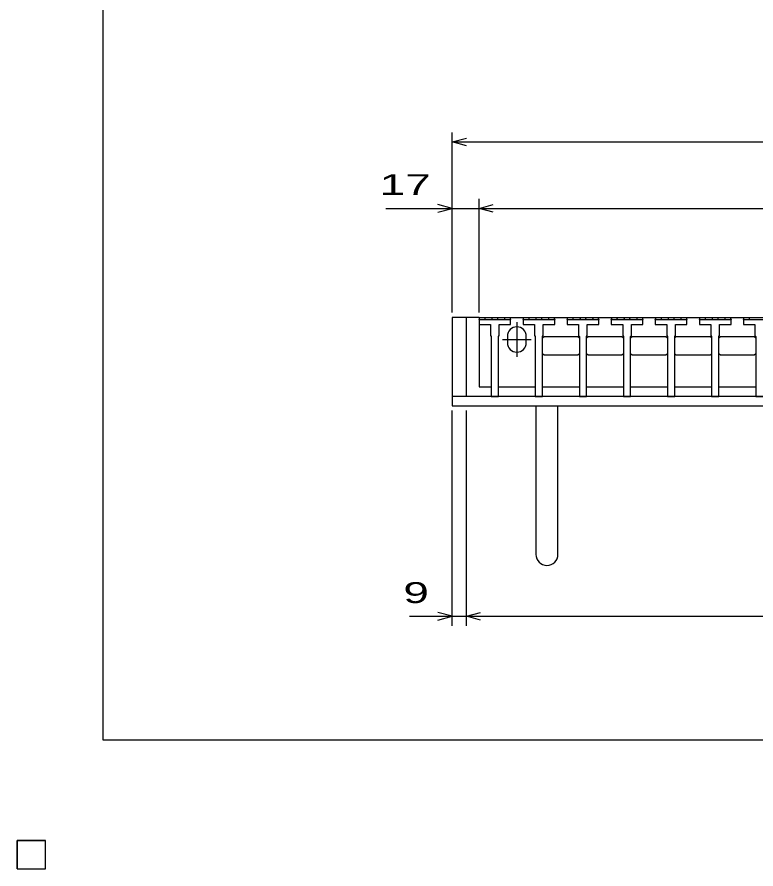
# Model space of a CAD drawing. Units: millimetres, scale not verified. Extents: x -1092 to 1039, y -770 to 632.
# Drawn here: x -1092 to -624, y -770 to -230 of the extents above; entities that cross this region are included whole.
import ezdxf
from ezdxf.enums import TextEntityAlignment as Align

# ---------------------------------------------------------------- set-up
doc = ezdxf.new("R2010")
doc.units = ezdxf.units.MM
doc.header["$LTSCALE"] = 6
for name, color, linetype, lineweight in [('0_2', 150, 'Continuous', 25), ('16', 3, 'Continuous', 25), ('19', 6, 'Continuous', 25), ('22', 4, 'Continuous', 25)]:
    doc.layers.add(name, color=color, linetype=linetype, lineweight=lineweight)
doc.styles.add('ベクトル', font='')
doc.styles.get('ベクトル').set_extended_font_data('ベクトル')

msp = doc.modelspace()

# ---------------------------------------------------------------- linework, layer by layer
at = {"layer": '0_2'}
for p, q in [((-1037.4, -687.9), (-1037.4, 632.1)), ((1038.6, -687.9), (-1037.4, -687.9))]:
    msp.add_line(p, q, dxfattribs=at)
at = {"layer": '16'}
for p, q in [((-799.6, -421.9), (-799.1, -420.4)), ((-799.6, -420.4), (-305.6, -420.4)), ((-799.6, -420.4), (-799.6, -464.4)), ((-799.1, -420.4), (-796.2, -420.4)), ((-796.2, -420.4), (-795.7, -421.9)), ((-791.55, -421.9), (-791.05, -420.4)), ((-791.05, -420.4), (-788.15, -420.4)), ((-788.15, -420.4), (-787.65, -421.9)), ((-783.5, -421.9), (-783, -420.4)), ((-783, -420.4), (-780.1, -420.4)), ((-780.1, -420.4), (-779.6, -421.9)), ((-771.7, -421.9), (-771.2, -420.4)), ((-771.2, -420.4), (-768.3, -420.4)), ((-768.3, -420.4), (-767.8, -421.9)), ((-763.65, -421.9), (-763.15, -420.4)), ((-763.15, -420.4), (-760.25, -420.4)), ((-760.25, -420.4), (-759.75, -421.9)), ((-755.6, -421.9), (-755.1, -420.4)), ((-755.1, -420.4), (-752.2, -420.4)), ((-752.2, -420.4), (-751.7, -421.9)), ((-743.8, -421.9), (-743.3, -420.4)), ((-743.3, -420.4), (-740.4, -420.4)), ((-740.4, -420.4), (-739.9, -421.9)), ((-735.75, -421.9), (-735.25, -420.4)), ((-735.25, -420.4), (-732.35, -420.4)), ((-732.35, -420.4), (-731.85, -421.9)), ((-727.7, -421.9), (-727.2, -420.4)), ((-727.2, -420.4), (-724.3, -420.4)), ((-724.3, -420.4), (-723.8, -421.9)), ((-715.9, -421.9), (-715.4, -420.4)), ((-715.4, -420.4), (-712.5, -420.4)), ((-712.5, -420.4), (-712, -421.9)), ((-707.85, -421.9), (-707.35, -420.4)), ((-707.35, -420.4), (-704.45, -420.4)), ((-704.45, -420.4), (-703.95, -421.9)), ((-699.8, -421.9), (-699.3, -420.4)), ((-699.3, -420.4), (-696.4, -420.4)), ((-696.4, -420.4), (-695.9, -421.9)), ((-688, -421.9), (-687.5, -420.4)), ((-687.5, -420.4), (-684.6, -420.4)), ((-684.6, -420.4), (-684.1, -421.9)), ((-679.95, -421.9), (-679.45, -420.4)), ((-679.45, -420.4), (-676.55, -420.4)), ((-676.55, -420.4), (-676.05, -421.9)), ((-671.9, -421.9), (-671.4, -420.4)), ((-671.4, -420.4), (-668.5, -420.4)), ((-668.5, -420.4), (-668, -421.9)), ((-660.1, -421.9), (-659.6, -420.4)), ((-659.6, -420.4), (-656.7, -420.4)), ((-656.7, -420.4), (-656.2, -421.9)), ((-652.05, -421.9), (-651.55, -420.4)), ((-651.55, -420.4), (-648.65, -420.4)), ((-648.65, -420.4), (-648.15, -421.9)), ((-644, -421.9), (-643.5, -420.4)), ((-643.5, -420.4), (-640.6, -420.4)), ((-640.6, -420.4), (-640.1, -421.9)), ((-632.2, -421.9), (-631.7, -420.4)), ((-631.7, -420.4), (-628.8, -420.4)), ((-628.8, -420.4), (-628.3, -421.9)), ((-799.6, -421.9), (-799.6, -424.9)), ((-779.6, -421.9), (-799.6, -421.9)), ((-799.6, -424.9), (-792.35, -424.9)), ((-792.35, -424.9), (-792.35, -431.9)), ((-786.85, -431.9), (-786.85, -424.9)), ((-786.85, -424.9), (-779.6, -424.9)), ((-779.6, -424.9), (-779.6, -421.9)), ((-775.65, -423.4), (-775.65, -445.4)), ((-771.7, -421.9), (-771.7, -424.9)), ((-751.7, -421.9), (-771.7, -421.9)), ((-771.7, -424.9), (-764.45, -424.9)), ((-764.45, -424.9), (-764.45, -431.9)), ((-758.95, -431.9), (-758.95, -424.9)), ((-758.95, -424.9), (-751.7, -424.9)), ((-751.7, -424.9), (-751.7, -421.9)), ((-743.8, -421.9), (-743.8, -424.9)), ((-723.8, -421.9), (-743.8, -421.9)), ((-743.8, -424.9), (-736.55, -424.9)), ((-736.55, -424.9), (-736.55, -431.9)), ((-731.05, -431.9), (-731.05, -424.9)), ((-731.05, -424.9), (-723.8, -424.9)), ((-723.8, -424.9), (-723.8, -421.9)), ((-715.9, -421.9), (-715.9, -424.9)), ((-695.9, -421.9), (-715.9, -421.9)), ((-715.9, -424.9), (-708.65, -424.9)), ((-708.65, -424.9), (-708.65, -431.9)), ((-703.15, -431.9), (-703.15, -424.9)), ((-703.15, -424.9), (-695.9, -424.9)), ((-695.9, -424.9), (-695.9, -421.9)), ((-688, -421.9), (-688, -424.9)), ((-668, -421.9), (-688, -421.9)), ((-688, -424.9), (-680.75, -424.9)), ((-680.75, -424.9), (-680.75, -431.9)), ((-675.25, -431.9), (-675.25, -424.9)), ((-675.25, -424.9), (-668, -424.9)), ((-668, -424.9), (-668, -421.9)), ((-660.1, -421.9), (-660.1, -424.9)), ((-640.1, -421.9), (-660.1, -421.9)), ((-660.1, -424.9), (-652.85, -424.9)), ((-652.85, -424.9), (-652.85, -431.9)), ((-647.35, -431.9), (-647.35, -424.9)), ((-647.35, -424.9), (-640.1, -424.9)), ((-640.1, -424.9), (-640.1, -421.9)), ((-632.2, -421.9), (-632.2, -424.9)), ((-612.2, -421.9), (-632.2, -421.9)), ((-632.2, -424.9), (-624.95, -424.9)), ((-624.95, -424.9), (-624.95, -431.9)), ((-792.35, -431.9), (-791.85, -432.4)), ((-791.85, -432.4), (-791.85, -470.4)), ((-787.35, -432.4), (-786.85, -431.9)), ((-787.35, -470.4), (-787.35, -432.4)), ((-784.65, -434.4), (-766.65, -434.4)), ((-781.65, -432.4), (-781.65, -436.4)), ((-769.65, -436.4), (-769.65, -432.4)), ((-764.45, -431.9), (-763.95, -432.4)), ((-763.95, -432.4), (-763.95, -470.4)), ((-759.45, -432.4), (-758.95, -431.9)), ((-759.45, -470.4), (-759.45, -432.4)), ((-759.45, -433.4), (-758.45, -432.4)), ((-758.45, -432.4), (-737.05, -432.4)), ((-737.05, -432.4), (-736.05, -433.4)), ((-736.55, -431.9), (-736.05, -432.4)), ((-736.05, -432.4), (-736.05, -470.4)), ((-731.55, -432.4), (-731.05, -431.9)), ((-731.55, -470.4), (-731.55, -432.4)), ((-731.55, -433.4), (-730.55, -432.4)), ((-730.55, -432.4), (-709.15, -432.4)), ((-709.15, -432.4), (-708.15, -433.4)), ((-708.65, -431.9), (-708.15, -432.4)), ((-708.15, -432.4), (-708.15, -470.4)), ((-703.65, -432.4), (-703.15, -431.9)), ((-703.65, -470.4), (-703.65, -432.4)), ((-703.65, -433.4), (-702.65, -432.4)), ((-702.65, -432.4), (-681.25, -432.4)), ((-681.25, -432.4), (-680.25, -433.4)), ((-680.75, -431.9), (-680.25, -432.4)), ((-680.25, -432.4), (-680.25, -470.4)), ((-675.75, -432.4), (-675.25, -431.9)), ((-675.75, -470.4), (-675.75, -432.4)), ((-675.75, -433.4), (-674.75, -432.4)), ((-674.75, -432.4), (-653.35, -432.4)), ((-653.35, -432.4), (-652.35, -433.4)), ((-652.85, -431.9), (-652.35, -432.4)), ((-652.35, -432.4), (-652.35, -470.4)), ((-647.85, -432.4), (-647.35, -431.9)), ((-647.85, -470.4), (-647.85, -432.4)), ((-647.85, -433.4), (-646.85, -432.4)), ((-646.85, -432.4), (-625.45, -432.4)), ((-625.45, -432.4), (-624.45, -433.4)), ((-624.95, -431.9), (-624.45, -432.4)), ((-624.45, -432.4), (-624.45, -470.4)), ((-758.45, -444.4), (-759.45, -443.4)), ((-737.05, -444.4), (-758.45, -444.4)), ((-736.05, -443.4), (-737.05, -444.4)), ((-730.55, -444.4), (-731.55, -443.4)), ((-709.15, -444.4), (-730.55, -444.4)), ((-708.15, -443.4), (-709.15, -444.4)), ((-702.65, -444.4), (-703.65, -443.4)), ((-681.25, -444.4), (-702.65, -444.4)), ((-680.25, -443.4), (-681.25, -444.4)), ((-674.75, -444.4), (-675.75, -443.4)), ((-653.35, -444.4), (-674.75, -444.4)), ((-652.35, -443.4), (-653.35, -444.4)), ((-646.85, -444.4), (-647.85, -443.4)), ((-625.45, -444.4), (-646.85, -444.4)), ((-624.45, -443.4), (-625.45, -444.4)), ((-799.6, -464.4), (-791.85, -464.4)), ((-787.35, -464.4), (-763.95, -464.4)), ((-759.45, -464.4), (-736.05, -464.4)), ((-731.55, -464.4), (-708.15, -464.4)), ((-703.65, -464.4), (-680.25, -464.4)), ((-675.75, -464.4), (-652.35, -464.4)), ((-647.85, -464.4), (-624.45, -464.4)), ((-791.85, -470.4), (-787.35, -470.4)), ((-763.95, -470.4), (-759.45, -470.4)), ((-736.05, -470.4), (-731.55, -470.4)), ((-708.15, -470.4), (-703.65, -470.4)), ((-680.25, -470.4), (-675.75, -470.4)), ((-652.35, -470.4), (-647.85, -470.4)), ((-624.45, -470.4), (-619.95, -470.4)), ((-1092, -751.5), (-1074, -751.5)), ((-1092, -769.5), (-1092, -751.5)), ((-1092, -751.5), (-1074, -751.5)), ((-1092, -769.5), (-1092, -751.5)), ((-1092, -751.5), (-1074, -751.5)), ((-1092, -769.5), (-1092, -751.5)), ((-1092, -751.5), (-1074, -751.5)), ((-1092, -769.5), (-1092, -751.5)), ((-1092, -751.5), (-1074, -751.5)), ((-1092, -769.5), (-1092, -751.5)), ((-1074, -769.5), (-1074, -751.5)), ((-1074, -769.5), (-1074, -751.5)), ((-1074, -769.5), (-1074, -751.5)), ((-1074, -769.5), (-1074, -751.5)), ((-1074, -769.5), (-1074, -751.5)), ((-1092, -769.5), (-1074, -769.5)), ((-1092, -769.5), (-1074, -769.5)), ((-1092, -769.5), (-1074, -769.5)), ((-1092, -769.5), (-1074, -769.5)), ((-1092, -769.5), (-1074, -769.5))]:
    msp.add_line(p, q, dxfattribs=at)
for centre, start, end in [((-775.65, -432.4), 0, 180), ((-775.65, -436.4), 180, 0)]:
    msp.add_arc(centre, 6, start, end, dxfattribs=at)
at = {"layer": '19'}
for p, q in [((-799.6, -420.4), (-816.6, -420.4)), ((-816.6, -420.4), (-816.6, -476.4)), ((-807.6, -470.4), (-807.6, -420.4)), ((-807.6, -470.4), (-816.6, -470.4)), ((-297.6, -470.4), (-807.6, -470.4)), ((-816.6, -476.4), (-288.6, -476.4)), ((-763.6, -476.4), (-763.6, -570.4)), ((-749.6, -570.4), (-749.6, -476.4))]:
    msp.add_line(p, q, dxfattribs=at)
msp.add_arc((-756.6, -570.4), 7, 180, 0, dxfattribs=at)
at = {"layer": '22'}
for p, q in [((-816.6, -417.4), (-816.6, -303.4)), ((-816.6, -309.4), (-807.6, -307)), ((-807.6, -311.8), (-816.6, -309.4)), ((-816.6, -309.4), (-288.6, -309.4)), ((-816.6, -351.4), (-825.6, -349)), ((-816.6, -417.4), (-816.6, -345.4)), ((-799.6, -417.4), (-799.6, -345.4)), ((-799.6, -351.4), (-790.6, -349)), ((-858.6, -351.4), (-816.6, -351.4)), ((-825.6, -353.8), (-816.6, -351.4)), ((-816.6, -351.4), (-799.6, -351.4)), ((-790.6, -353.8), (-799.6, -351.4)), ((-799.6, -351.4), (-305.6, -351.4)), ((-816.6, -615.6), (-816.6, -479.4)), ((-807.6, -615.6), (-807.6, -479.4)), ((-816.6, -609.6), (-825.6, -607.2)), ((-807.6, -609.6), (-798.6, -607.2)), ((-843.6, -609.6), (-816.6, -609.6)), ((-825.6, -612), (-816.6, -609.6)), ((-816.6, -609.6), (-807.6, -609.6)), ((-798.6, -612), (-807.6, -609.6)), ((-807.6, -609.6), (-297.6, -609.6))]:
    msp.add_line(p, q, dxfattribs=at)
at = {"layer": '22', "color": 2}
for p, q in [((-1074, -751.5), (-1092, -751.5)), ((-1092, -751.5), (-1092, -769.5)), ((-1074, -751.5), (-1092, -751.5)), ((-1092, -751.5), (-1092, -769.5)), ((-1074, -751.5), (-1092, -751.5)), ((-1092, -751.5), (-1092, -769.5)), ((-1074, -769.5), (-1074, -751.5)), ((-1074, -769.5), (-1074, -751.5)), ((-1074, -769.5), (-1074, -751.5)), ((-1092, -769.5), (-1074, -769.5)), ((-1092, -769.5), (-1074, -769.5)), ((-1092, -769.5), (-1074, -769.5))]:
    msp.add_line(p, q, dxfattribs=at)

# ---------------------------------------------------------------- texts
at = {"layer": '22', "color": 2, "style": 'ベクトル', "width": 1.65}
for s, p in [(' 17 ', (-870.6, -336.4)), (' 9 ', (-855.6, -594.6))]:
    msp.add_text(s, height=13.2, dxfattribs=at).set_placement(p, align=Align.MIDDLE_LEFT)

doc.saveas('drawing.dxf')
